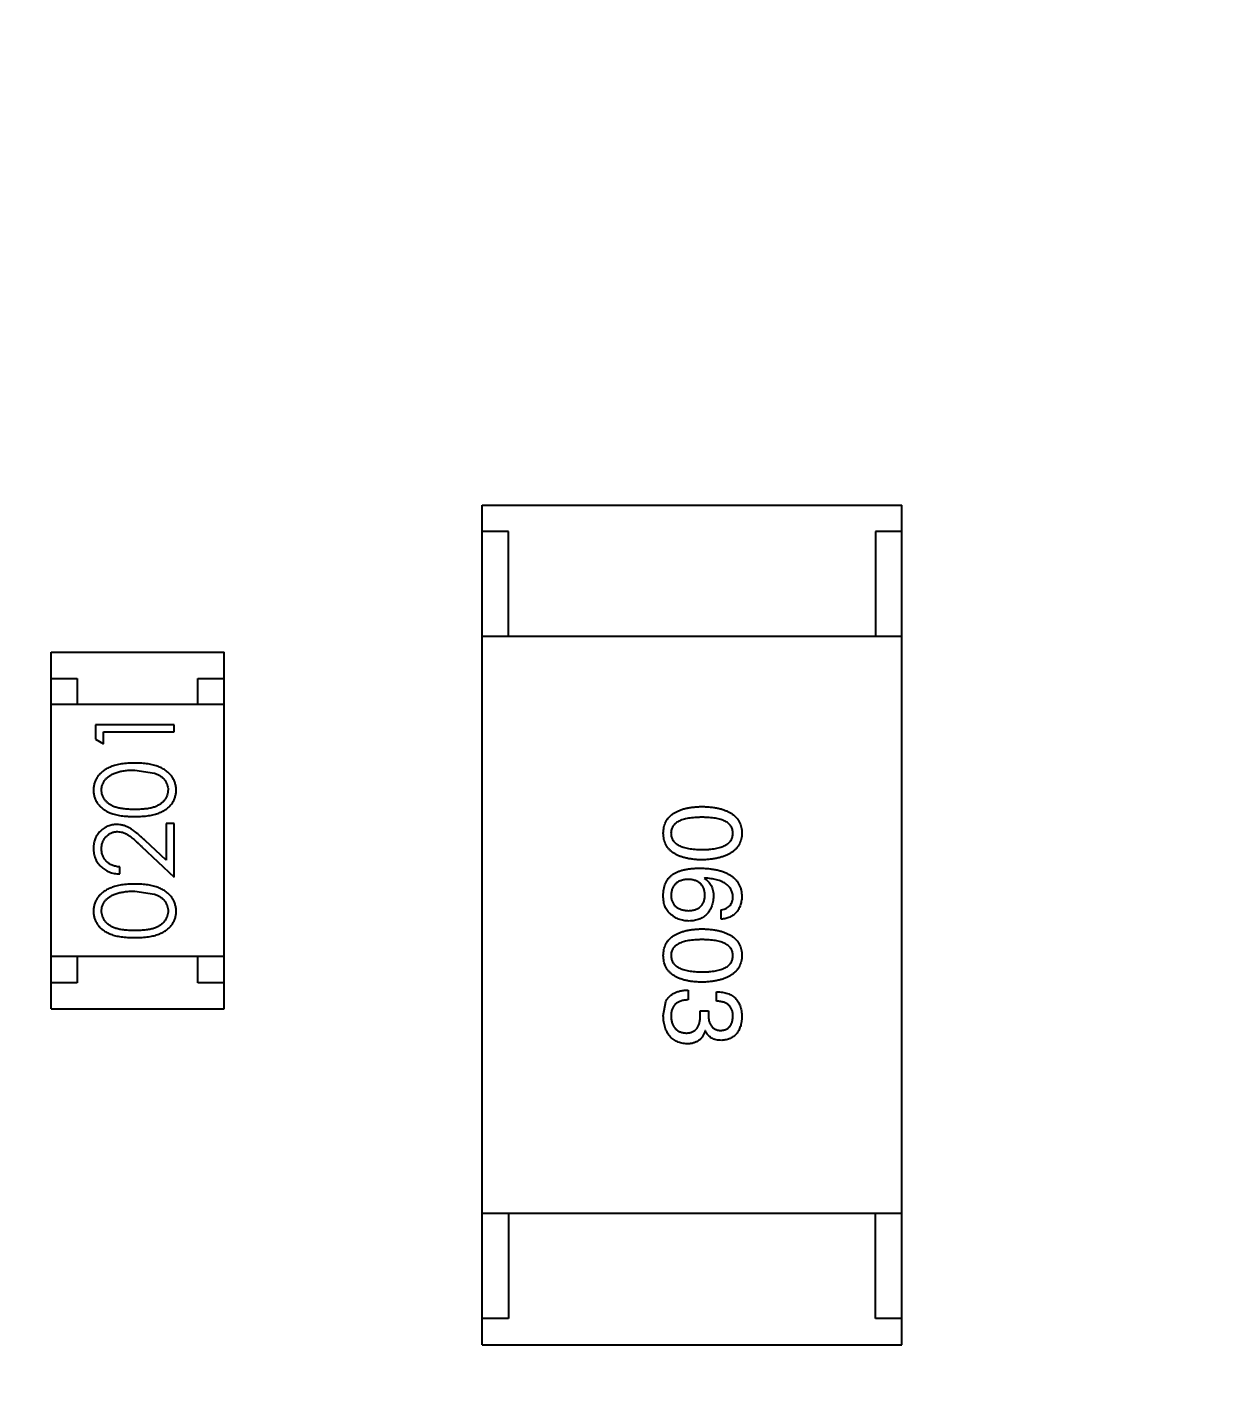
# Model space of a CAD drawing. Header units: millimetres. Extents: x -49 to 153, y -182 to -55.
# Drawn here: x 127.361 to 129.639, y -136.967 to -134.363 of the extents above; entities that cross this region are included whole.
import ezdxf

# ---------------------------------------------------------------- set-up
doc = ezdxf.new("R2010")
doc.units = ezdxf.units.MM
doc.header["$LTSCALE"] = 1.21
doc.header["$MEASUREMENT"] = 0
doc.header["$PDMODE"] = 3
doc.header["$PDSIZE"] = 0.3125
doc.layers.get('0').update_dxf_attribs({"linetype": 'CONTINUOUS'})
doc.layers.get('DEFPOINTS').update_dxf_attribs({"linetype": 'CONTINUOUS'})
doc.layers.add('Dim', color=3, linetype='CONTINUOUS', lineweight=25)
doc.styles.get("Standard").update_dxf_attribs({"font": 'txt', "width": 0.8})
doc.dimstyles.get("Standard").update_dxf_attribs({"dimtxt": 0.15625, "dimasz": 0.1875, "dimexe": 0.125, "dimexo": 0.0625, "dimgap": 0.09, "dimtad": 0, "dimtih": 1, "dimtoh": 1, "dimzin": 4, "dimdsep": 46, "dimtxsty": 'Standard', "dimblk": '_FILLED', "dimblk1": '_FILLED', "dimblk2": '_FILLED', "dimcen": 0.09, "dimazin": 1, "dimtp": 0.01, "dimtm": 0.01, "dimtfac": 1, "dimtofl": 0, "dimtmove": 0, "dimatfit": 3, "dimldrblk": '_FILLED', "dimfxl": 1, "dimtolj": 1, "dimtzin": 4, "dimarcsym": 0})

# ---------------------------------------------------------------- blocks, each defined once
blk = doc.blocks.new('_FILLED')
at = {"color": 0, "linetype": 'ByBlock'}
blk.add_solid([(0, 0), (-1, 0.1667), (-1, -0.1667)], dxfattribs=at)
blk = doc.blocks.new('*D78')
at = {"layer": 'DEFPOINTS', "color": 0}
for p in [(146.8002, -131.0672), (123.0081, -153.3778), (123.0081, -165.0068)]:
    blk.add_point(p, dxfattribs=at)
at = {"layer": 'Dim', "color": 0, "lineweight": -2}
for p, q in [((146.8002, -131.1297), (146.8002, -165.1318)), ((123.0081, -153.4403), (123.0081, -165.1318)), ((124.5081, -165.0068), (133.0142, -165.0068)), ((145.3002, -165.0068), (136.7942, -165.0068))]:
    blk.add_line(p, q, dxfattribs=at)
at = {"layer": 'Dim', "color": 0, "lineweight": -2, "xscale": 1.5, "yscale": 1.5, "zscale": 1.5, "rotation": 180}
blk.add_blockref('_FILLED', (123.0081, -165.0068), dxfattribs=at)
at = {"layer": 'Dim', "color": 0, "lineweight": -2, "xscale": 1.5, "yscale": 1.5, "zscale": 1.5}
blk.add_blockref('_FILLED', (146.8002, -165.0068), dxfattribs=at)
at = {"layer": 'Dim', "color": 0, "insert": (134.9042, -165.0068), "char_height": 1.5, "attachment_point": 5, "line_spacing_factor": 1.5}
blk.add_mtext('\\A1;23.8', dxfattribs=at)
blk = doc.blocks.new('*D80')
at = {"layer": 'DEFPOINTS', "color": 0}
for p in [(95.7094, -126.5744), (123.0081, -126.5744), (150.6978, -126.5744), (95.977, -134.8087), (104.0987, -139.2733)]:
    blk.add_point(p, dxfattribs=at)
at = {"layer": 'Dim', "color": 0, "lineweight": -2}
for p, q in [((95.6469, -126.5744), (94.6256, -126.5744)), ((104.0468, -139.3081), (99.4459, -142.398))]:
    blk.add_line(p, q, dxfattribs=at)
for start, end in [(183.04181, 193.91939), (199.96454, 210.84213)]:
    blk.add_arc((123.0081, -126.5744), 28.2575, start, end, dxfattribs=at)
at = {"layer": 'Dim', "color": 0, "lineweight": -2, "xscale": 1.5, "yscale": 1.5, "zscale": 1.5}
for p, rotation in [((94.7506, -126.5744), 91.52090279416298), ((99.5496, -142.3283), 302.3630280277945)]:
    blk.add_blockref('_FILLED', p, dxfattribs=dict(at, rotation=rotation))
at = {"layer": 'Dim', "color": 0, "insert": (95.977, -134.8087), "char_height": 1.5, "attachment_point": 5, "rotation": 286.942}
blk.add_mtext('\\A1;34%%d', dxfattribs=at)

msp = doc.modelspace()

# ---------------------------------------------------------------- linework, layer by layer
at = {"color": 6, "linetype": 'Continuous'}
for p, q in [((128.2276, -135.2737), (129.0276, -135.2736)), ((128.2277, -136.8737), (128.2276, -135.2737)), ((129.0277, -136.8736), (129.0276, -135.2736)), ((128.2776, -135.3237), (128.2276, -135.3237)), ((128.2776, -135.5237), (128.2776, -135.3237)), ((129.0276, -135.3236), (128.9776, -135.3236)), ((128.9776, -135.3236), (128.9776, -135.5236)), ((129.0276, -135.5236), (128.2276, -135.5237)), ((127.4057, -135.5536), (127.7357, -135.5536)), ((127.4057, -136.2336), (127.4057, -135.5536)), ((127.7357, -136.2336), (127.7357, -135.5536)), ((127.4057, -135.6036), (127.4557, -135.6036)), ((127.4557, -135.6036), (127.4557, -135.6536)), ((127.6857, -135.6036), (127.7357, -135.6036)), ((127.6857, -135.6536), (127.6857, -135.6036)), ((127.7357, -135.6536), (127.4057, -135.6536)), ((127.6404, -135.6918), (127.4904, -135.6918)), ((127.4904, -135.6918), (127.4904, -135.7195)), ((127.6404, -135.7053), (127.6404, -135.6918)), ((127.4904, -135.7195), (127.5058, -135.7284)), ((127.5058, -135.7053), (127.6404, -135.7053)), ((127.5058, -135.7284), (127.5058, -135.7053)), ((127.5654, -135.7783), (127.6031, -135.784)), ((127.6404, -135.8803), (127.6251, -135.8803)), ((127.6251, -135.8803), (127.6251, -135.9501)), ((127.6404, -135.9822), (127.6404, -135.8803)), ((127.5784, -135.924), (127.6404, -135.9822)), ((127.6251, -135.9501), (127.585, -135.9125)), ((127.5366, -135.9764), (127.5366, -135.963)), ((128.6515, -135.9841), (128.6507, -135.9849)), ((127.5654, -136.0091), (127.6032, -136.0148)), ((128.6835, -136.0628), (128.6835, -136.0448)), ((127.7357, -136.1336), (127.4057, -136.1336)), ((127.4557, -136.1336), (127.4557, -136.1836)), ((127.6857, -136.1836), (127.6857, -136.1336)), ((127.4557, -136.1836), (127.4057, -136.1836)), ((127.7357, -136.1836), (127.6857, -136.1836)), ((128.5728, -136.2468), (128.5777, -136.2197)), ((128.6204, -136.1976), (128.6204, -136.2164)), ((128.6745, -136.2189), (128.6745, -136.2009)), ((127.4057, -136.2336), (127.7357, -136.2336)), ((128.6433, -136.2369), (128.6589, -136.2369)), ((128.6433, -136.2459), (128.6433, -136.2369)), ((128.6589, -136.2369), (128.6589, -136.2468)), ((128.6531, -136.2755), (128.6523, -136.2755)), ((129.0277, -136.6236), (128.2277, -136.6237)), ((128.2777, -136.6237), (128.2777, -136.8237)), ((128.9777, -136.8236), (128.9777, -136.6236)), ((128.2777, -136.8237), (128.2277, -136.8237)), ((129.0277, -136.8236), (128.9777, -136.8236)), ((128.2277, -136.8737), (129.0277, -136.8736))]:
    msp.add_line(p, q, dxfattribs=at)
at = {"color": 7, "linetype": 'Continuous'}
msp.add_arc((123.0081, -126.5744), 24.48, 100.97933, 79.01595, dxfattribs=at)
at = {"color": 6, "linetype": 'Continuous'}
for points, knots in [([(127.5655, -135.7649), (127.5632, -135.7649), (127.5587, -135.765), (127.5521, -135.7653), (127.5459, -135.7658), (127.5401, -135.7665), (127.5346, -135.7675), (127.5295, -135.7687), (127.5247, -135.7701), (127.5203, -135.7717), (127.5162, -135.7735), (127.5124, -135.7754), (127.5088, -135.7775), (127.5055, -135.7797), (127.5025, -135.7822), (127.4997, -135.7847), (127.4972, -135.7875), (127.495, -135.7903), (127.493, -135.7933), (127.4913, -135.7964), (127.4898, -135.7996), (127.4886, -135.8028), (127.4877, -135.8062), (127.487, -135.8096), (127.4866, -135.8131), (127.4866, -135.8155), (127.4866, -135.8167)], [0, 0, 0, 0, 0.065278, 0.127205, 0.186168, 0.241675, 0.294115, 0.343609, 0.390387, 0.434463, 0.476646, 0.517002, 0.555936, 0.593716, 0.630057, 0.665601, 0.700745, 0.734917, 0.768681, 0.802087, 0.834849, 0.867433, 0.900138, 0.932806, 0.966212, 1, 1, 1, 1]), ([(127.502, -135.8162), (127.5021, -135.8146), (127.5022, -135.8113), (127.5035, -135.8064), (127.5056, -135.8018), (127.508, -135.798), (127.5102, -135.7952), (127.5122, -135.7931), (127.5145, -135.7912), (127.5169, -135.7894), (127.5197, -135.7877), (127.5226, -135.7861), (127.5258, -135.7847), (127.5292, -135.7833), (127.5329, -135.7822), (127.5368, -135.7811), (127.541, -135.7803), (127.5454, -135.7796), (127.55, -135.779), (127.5549, -135.7786), (127.5601, -135.7784), (127.5636, -135.7784), (127.5654, -135.7783)], [0, 0, 0, 0, 0.059689, 0.119507, 0.181075, 0.246162, 0.279894, 0.314468, 0.350403, 0.387474, 0.426147, 0.466624, 0.508745, 0.553328, 0.600058, 0.649177, 0.700552, 0.754894, 0.811825, 0.871514, 0.934319, 1, 1, 1, 1]), ([(127.6443, -135.8167), (127.6443, -135.8155), (127.6442, -135.8131), (127.6438, -135.8096), (127.6431, -135.8061), (127.6422, -135.8028), (127.641, -135.7995), (127.6395, -135.7963), (127.6378, -135.7932), (127.6358, -135.7902), (127.6335, -135.7873), (127.631, -135.7846), (127.6282, -135.782), (127.6252, -135.7796), (127.6219, -135.7773), (127.6183, -135.7753), (127.6145, -135.7733), (127.6105, -135.7716), (127.6061, -135.77), (127.6013, -135.7686), (127.5962, -135.7675), (127.5908, -135.7665), (127.585, -135.7658), (127.5788, -135.7652), (127.5723, -135.765), (127.5678, -135.7649), (127.5655, -135.7649)], [0, 0, 0, 0, 0.033824, 0.067298, 0.10028, 0.133019, 0.165736, 0.198792, 0.232372, 0.266409, 0.301016, 0.336196, 0.371972, 0.408574, 0.446394, 0.485225, 0.525372, 0.567224, 0.611081, 0.65775, 0.70702, 0.759235, 0.814484, 0.873227, 0.934937, 1, 1, 1, 1]), ([(127.6031, -135.784), (127.6042, -135.7844), (127.6062, -135.7852), (127.6092, -135.7865), (127.6119, -135.788), (127.6144, -135.7896), (127.6167, -135.7913), (127.6189, -135.7932), (127.6208, -135.7952), (127.623, -135.798), (127.6254, -135.8017), (127.6274, -135.8064), (127.6287, -135.8112), (127.6288, -135.8145), (127.6289, -135.8162)], [0, 0, 0, 0, 0.075949, 0.148549, 0.218996, 0.286119, 0.351826, 0.416074, 0.478265, 0.540325, 0.660405, 0.774606, 0.887187, 1, 1, 1, 1]), ([(127.4866, -135.8167), (127.4866, -135.8178), (127.4866, -135.8202), (127.4871, -135.8236), (127.4877, -135.827), (127.4887, -135.8303), (127.4898, -135.8335), (127.4913, -135.8366), (127.493, -135.8397), (127.4949, -135.8426), (127.4972, -135.8454), (127.4996, -135.8481), (127.5023, -135.8505), (127.5053, -135.8529), (127.5085, -135.855), (127.5119, -135.8571), (127.5156, -135.8589), (127.5196, -135.8605), (127.5239, -135.862), (127.5286, -135.8633), (127.5337, -135.8644), (127.5393, -135.8653), (127.5452, -135.866), (127.5516, -135.8665), (127.5584, -135.8668), (127.5631, -135.8668), (127.5655, -135.8668)], [0, 0, 0, 0, 0.033742, 0.066533, 0.099153, 0.13154, 0.164087, 0.196563, 0.229707, 0.263315, 0.297504, 0.331686, 0.366482, 0.4021, 0.438958, 0.476748, 0.515985, 0.556589, 0.599519, 0.645765, 0.695487, 0.748721, 0.805687, 0.866754, 0.931405, 1, 1, 1, 1]), ([(127.5654, -135.8533), (127.5634, -135.8533), (127.5595, -135.8533), (127.5539, -135.8531), (127.5486, -135.8527), (127.5437, -135.8522), (127.5391, -135.8516), (127.535, -135.8508), (127.5312, -135.8499), (127.5278, -135.8488), (127.5247, -135.8475), (127.5218, -135.8462), (127.5191, -135.8447), (127.5166, -135.8431), (127.5143, -135.8413), (127.5122, -135.8394), (127.5102, -135.8374), (127.508, -135.8345), (127.5056, -135.8308), (127.5035, -135.8261), (127.5022, -135.8212), (127.5021, -135.8179), (127.502, -135.8162)], [0, 0, 0, 0, 0.073302, 0.142286, 0.206253, 0.266017, 0.321612, 0.372532, 0.419497, 0.462398, 0.502825, 0.541489, 0.579034, 0.615143, 0.650298, 0.684912, 0.718701, 0.752189, 0.817245, 0.879117, 0.939613, 1, 1, 1, 1]), ([(127.6289, -135.8162), (127.6288, -135.8179), (127.6286, -135.8212), (127.6273, -135.826), (127.6253, -135.8308), (127.6229, -135.8345), (127.6206, -135.8374), (127.6187, -135.8394), (127.6165, -135.8413), (127.6142, -135.8431), (127.6117, -135.8447), (127.609, -135.8462), (127.6061, -135.8476), (127.603, -135.8488), (127.5996, -135.8499), (127.5958, -135.8508), (127.5917, -135.8516), (127.5871, -135.8523), (127.5822, -135.8527), (127.577, -135.8531), (127.5713, -135.8533), (127.5674, -135.8533), (127.5654, -135.8533)], [0, 0, 0, 0, 0.060034, 0.120278, 0.182348, 0.247919, 0.281641, 0.315701, 0.350322, 0.385703, 0.421819, 0.459196, 0.497866, 0.538301, 0.58121, 0.628183, 0.679403, 0.734699, 0.794074, 0.858416, 0.927049, 1, 1, 1, 1]), ([(127.5655, -135.8668), (127.5679, -135.8668), (127.5725, -135.8668), (127.5793, -135.8665), (127.5856, -135.866), (127.5916, -135.8652), (127.5971, -135.8643), (127.6023, -135.8633), (127.607, -135.862), (127.6113, -135.8604), (127.6153, -135.8587), (127.619, -135.8569), (127.6225, -135.8549), (127.6257, -135.8527), (127.6287, -135.8504), (127.6314, -135.8479), (127.6338, -135.8453), (127.636, -135.8425), (127.638, -135.8396), (127.6397, -135.8365), (127.6411, -135.8334), (127.6422, -135.8302), (127.6432, -135.827), (127.6438, -135.8236), (127.6442, -135.8202), (127.6443, -135.8178), (127.6443, -135.8167)], [0, 0, 0, 0, 0.068113, 0.132564, 0.193427, 0.250218, 0.303569, 0.353576, 0.400235, 0.443586, 0.484619, 0.524292, 0.56238, 0.599049, 0.63494, 0.669782, 0.704009, 0.737842, 0.771098, 0.803896, 0.836415, 0.868639, 0.900715, 0.933378, 0.966213, 1, 1, 1, 1]), ([(128.5728, -135.8987), (128.5729, -135.8967), (128.5731, -135.8928), (128.574, -135.8872), (128.5755, -135.8819), (128.5776, -135.877), (128.5802, -135.8725), (128.5835, -135.8684), (128.5873, -135.8646), (128.5917, -135.8613), (128.5966, -135.8582), (128.6021, -135.8557), (128.6081, -135.8534), (128.6147, -135.8515), (128.6219, -135.85), (128.6296, -135.8489), (128.6379, -135.8482), (128.6436, -135.848), (128.6466, -135.8479)], [0, 0, 0, 0, 0.059135, 0.115606, 0.169241, 0.221578, 0.273261, 0.324749, 0.377329, 0.431642, 0.488541, 0.548597, 0.612232, 0.680174, 0.752504, 0.829777, 0.912307, 1, 1, 1, 1]), ([(128.6466, -135.8479), (128.6496, -135.848), (128.6555, -135.8482), (128.6641, -135.8489), (128.6721, -135.85), (128.6795, -135.8515), (128.6863, -135.8534), (128.6925, -135.8556), (128.6982, -135.8582), (128.7033, -135.8612), (128.7078, -135.8646), (128.7117, -135.8684), (128.7151, -135.8725), (128.7178, -135.877), (128.7199, -135.8819), (128.7216, -135.8872), (128.7225, -135.8928), (128.7227, -135.8967), (128.7228, -135.8987)], [0, 0, 0, 0, 0.088823, 0.172287, 0.250296, 0.323438, 0.392244, 0.456221, 0.516635, 0.573871, 0.628, 0.680335, 0.731489, 0.782557, 0.834044, 0.886738, 0.942089, 1, 1, 1, 1]), ([(127.5312, -135.8822), (127.5297, -135.8822), (127.5268, -135.8823), (127.5225, -135.8829), (127.5183, -135.8839), (127.5143, -135.8852), (127.5105, -135.887), (127.5068, -135.8892), (127.5032, -135.8918), (127.4998, -135.8947), (127.4967, -135.8979), (127.494, -135.9014), (127.4917, -135.9052), (127.4898, -135.9092), (127.4884, -135.9134), (127.4874, -135.9179), (127.4867, -135.9226), (127.4866, -135.9259), (127.4866, -135.9275)], [0, 0, 0, 0, 0.06271, 0.123347, 0.183401, 0.242828, 0.302097, 0.36242, 0.423725, 0.487032, 0.550491, 0.612709, 0.674265, 0.73617, 0.799211, 0.863483, 0.930525, 1, 1, 1, 1]), ([(127.585, -135.9125), (127.5835, -135.9111), (127.5805, -135.9083), (127.5761, -135.9044), (127.572, -135.9008), (127.5681, -135.8976), (127.5645, -135.8948), (127.5611, -135.8923), (127.558, -135.8902), (127.5541, -135.8879), (127.5494, -135.8856), (127.5435, -135.8836), (127.5374, -135.8824), (127.5333, -135.8823), (127.5312, -135.8822)], [0, 0, 0, 0, 0.09953, 0.192079, 0.277712, 0.357454, 0.429648, 0.495771, 0.555538, 0.608657, 0.707578, 0.804328, 0.901298, 1, 1, 1, 1]), ([(128.6466, -135.8683), (128.6442, -135.8684), (128.6396, -135.8684), (128.6329, -135.8688), (128.6266, -135.8693), (128.6209, -135.8701), (128.6156, -135.8713), (128.6107, -135.8725), (128.6063, -135.874), (128.6024, -135.8758), (128.5989, -135.8778), (128.5958, -135.8801), (128.5933, -135.8826), (128.5912, -135.8854), (128.5895, -135.8883), (128.5884, -135.8916), (128.5877, -135.8951), (128.5876, -135.8975), (128.5875, -135.8987)], [0, 0, 0, 0, 0.096457, 0.187288, 0.27178, 0.350132, 0.423455, 0.491343, 0.554037, 0.612253, 0.666313, 0.717038, 0.764921, 0.811214, 0.856775, 0.902988, 0.950234, 1, 1, 1, 1]), ([(128.7056, -135.8987), (128.7055, -135.8974), (128.7054, -135.895), (128.7048, -135.8916), (128.7036, -135.8883), (128.702, -135.8853), (128.6998, -135.8826), (128.6973, -135.8801), (128.6943, -135.8778), (128.6908, -135.8758), (128.6868, -135.874), (128.6824, -135.8725), (128.6776, -135.8713), (128.6723, -135.8701), (128.6665, -135.8693), (128.6602, -135.8688), (128.6536, -135.8684), (128.6489, -135.8684), (128.6466, -135.8683)], [0, 0, 0, 0, 0.049764, 0.097007, 0.143217, 0.188577, 0.235116, 0.282997, 0.333719, 0.387776, 0.445989, 0.508679, 0.576563, 0.649481, 0.728235, 0.812722, 0.903548, 1, 1, 1, 1]), ([(127.502, -135.9282), (127.502, -135.9271), (127.5021, -135.9249), (127.5025, -135.9216), (127.5032, -135.9185), (127.5042, -135.9156), (127.5054, -135.9127), (127.507, -135.91), (127.5088, -135.9075), (127.5109, -135.9051), (127.5132, -135.9029), (127.5156, -135.901), (127.5181, -135.8993), (127.5208, -135.898), (127.5235, -135.8969), (127.5264, -135.8962), (127.5293, -135.8957), (127.5314, -135.8957), (127.5324, -135.8957)], [0, 0, 0, 0, 0.068027, 0.133505, 0.19695, 0.26027, 0.322741, 0.384982, 0.448465, 0.513424, 0.578224, 0.640011, 0.700094, 0.760067, 0.819012, 0.877878, 0.938035, 1, 1, 1, 1]), ([(127.5324, -135.8957), (127.534, -135.8957), (127.5372, -135.8958), (127.542, -135.8969), (127.5467, -135.8986), (127.5505, -135.9006), (127.5536, -135.9026), (127.5563, -135.9045), (127.5592, -135.9068), (127.5625, -135.9095), (127.566, -135.9126), (127.5699, -135.916), (127.574, -135.9199), (127.5769, -135.9226), (127.5784, -135.924)], [0, 0, 0, 0, 0.088014, 0.174976, 0.2638, 0.355443, 0.406413, 0.465519, 0.533076, 0.609353, 0.693899, 0.787171, 0.889197, 1, 1, 1, 1]), ([(128.6466, -135.9495), (128.6436, -135.9494), (128.6379, -135.9492), (128.6296, -135.9484), (128.6219, -135.9473), (128.6147, -135.9458), (128.6081, -135.944), (128.6021, -135.9417), (128.5966, -135.9391), (128.5916, -135.9361), (128.5873, -135.9327), (128.5835, -135.929), (128.5803, -135.9248), (128.5776, -135.9203), (128.5755, -135.9154), (128.574, -135.9102), (128.5731, -135.9046), (128.5729, -135.9007), (128.5728, -135.8987)], [0, 0, 0, 0, 0.08769, 0.170218, 0.24749, 0.319818, 0.387758, 0.451391, 0.511445, 0.568185, 0.622681, 0.67526, 0.726746, 0.778428, 0.830764, 0.884397, 0.940866, 1, 1, 1, 1]), ([(128.5875, -135.8987), (128.5876, -135.8999), (128.5878, -135.9024), (128.5885, -135.906), (128.5898, -135.9093), (128.5915, -135.9124), (128.5936, -135.9152), (128.5962, -135.9177), (128.5993, -135.9201), (128.6028, -135.9222), (128.6067, -135.924), (128.6111, -135.9255), (128.6159, -135.9269), (128.6212, -135.928), (128.6269, -135.9288), (128.6331, -135.9294), (128.6397, -135.9298), (128.6442, -135.9298), (128.6466, -135.9298)], [0, 0, 0, 0, 0.050879, 0.099377, 0.146973, 0.193618, 0.240619, 0.289461, 0.34047, 0.395283, 0.453059, 0.515633, 0.582666, 0.655287, 0.732971, 0.815933, 0.905166, 1, 1, 1, 1]), ([(128.6466, -135.9298), (128.6489, -135.9298), (128.6536, -135.9298), (128.6603, -135.9294), (128.6665, -135.9288), (128.6723, -135.928), (128.6776, -135.9269), (128.6824, -135.9255), (128.6868, -135.924), (128.6908, -135.9222), (128.6942, -135.9201), (128.6973, -135.9178), (128.6998, -135.9152), (128.702, -135.9124), (128.7036, -135.9093), (128.7048, -135.906), (128.7054, -135.9024), (128.7055, -135.8999), (128.7056, -135.8987)], [0, 0, 0, 0, 0.095719, 0.185854, 0.269738, 0.347952, 0.420315, 0.487894, 0.550245, 0.608186, 0.662454, 0.713283, 0.761375, 0.808209, 0.854301, 0.901312, 0.949396, 1, 1, 1, 1]), ([(128.7228, -135.8987), (128.7227, -135.9006), (128.7224, -135.9045), (128.7214, -135.91), (128.7197, -135.9152), (128.7175, -135.92), (128.7147, -135.9245), (128.7114, -135.9286), (128.7074, -135.9323), (128.7029, -135.9357), (128.6978, -135.9387), (128.6922, -135.9413), (128.6859, -135.9436), (128.6792, -135.9455), (128.6718, -135.947), (128.6639, -135.9482), (128.6554, -135.9491), (128.6496, -135.9494), (128.6466, -135.9495)], [0, 0, 0, 0, 0.057415, 0.112361, 0.16496, 0.216437, 0.267441, 0.318839, 0.371478, 0.426325, 0.483626, 0.544235, 0.608673, 0.677374, 0.750405, 0.828394, 0.911525, 1, 1, 1, 1]), ([(127.4866, -135.9275), (127.4866, -135.9292), (127.4867, -135.9325), (127.4874, -135.9373), (127.4885, -135.9419), (127.49, -135.9464), (127.492, -135.9506), (127.4945, -135.9546), (127.4973, -135.9584), (127.5006, -135.962), (127.5042, -135.9652), (127.5081, -135.9681), (127.5123, -135.9705), (127.5167, -135.9726), (127.5213, -135.9742), (127.5262, -135.9754), (127.5313, -135.9762), (127.5348, -135.9763), (127.5366, -135.9764)], [0, 0, 0, 0, 0.06445, 0.126725, 0.187421, 0.247417, 0.306749, 0.366595, 0.427749, 0.490235, 0.553031, 0.614805, 0.676505, 0.738096, 0.801021, 0.864897, 0.931209, 1, 1, 1, 1]), ([(127.5366, -135.963), (127.5353, -135.9628), (127.5327, -135.9626), (127.5289, -135.9618), (127.5253, -135.9609), (127.522, -135.9597), (127.5189, -135.9582), (127.5161, -135.9564), (127.5134, -135.9544), (127.5111, -135.9522), (127.5089, -135.9497), (127.507, -135.9471), (127.5055, -135.9443), (127.5042, -135.9414), (127.5032, -135.9383), (127.5025, -135.9351), (127.5021, -135.9317), (127.502, -135.9294), (127.502, -135.9282)], [0, 0, 0, 0, 0.073648, 0.143686, 0.210962, 0.275557, 0.338064, 0.399311, 0.4594, 0.51934, 0.579024, 0.637809, 0.695959, 0.754122, 0.813113, 0.873453, 0.935561, 1, 1, 1, 1]), ([(128.5728, -136.0144), (128.5729, -136.0124), (128.5731, -136.0084), (128.5742, -136.0026), (128.5758, -135.9971), (128.578, -135.9921), (128.5808, -135.9874), (128.5841, -135.9831), (128.588, -135.9792), (128.591, -135.977), (128.5925, -135.9759)], [0, 0, 0, 0, 0.137449, 0.267856, 0.393219, 0.514735, 0.63397, 0.753734, 0.874967, 1, 1, 1, 1]), ([(128.6203, -135.9866), (128.619, -135.9866), (128.6165, -135.9868), (128.6129, -135.9874), (128.6095, -135.9881), (128.6063, -135.9891), (128.6034, -135.9902), (128.6008, -135.9917), (128.5983, -135.9933), (128.5962, -135.9952), (128.5942, -135.9972), (128.5925, -135.9995), (128.591, -136.002), (128.5899, -136.0047), (128.5889, -136.0077), (128.5882, -136.0108), (128.5877, -136.0142), (128.5876, -136.0165), (128.5876, -136.0177)], [0, 0, 0, 0, 0.076467, 0.148148, 0.216496, 0.280559, 0.342274, 0.401168, 0.458322, 0.514073, 0.569257, 0.62465, 0.68124, 0.739113, 0.799947, 0.862804, 0.929597, 1, 1, 1, 1]), ([(128.5925, -135.9759), (128.594, -135.9751), (128.5972, -135.9733), (128.6025, -135.9711), (128.6082, -135.9693), (128.6143, -135.9678), (128.6209, -135.9666), (128.6279, -135.9659), (128.6355, -135.9653), (128.6406, -135.9653), (128.6433, -135.9653)], [0, 0, 0, 0, 0.101889, 0.209155, 0.322694, 0.442863, 0.569758, 0.70479, 0.848502, 1, 1, 1, 1]), ([(128.6523, -136.0169), (128.6523, -136.0157), (128.6522, -136.0135), (128.6517, -136.0102), (128.651, -136.0071), (128.65, -136.0043), (128.6489, -136.0016), (128.6475, -135.9992), (128.6458, -135.9969), (128.6439, -135.9949), (128.6418, -135.9931), (128.6394, -135.9916), (128.6368, -135.9902), (128.634, -135.989), (128.6309, -135.9881), (128.6276, -135.9873), (128.624, -135.9868), (128.6216, -135.9866), (128.6203, -135.9866)], [0, 0, 0, 0, 0.070453, 0.136523, 0.199866, 0.260392, 0.318446, 0.374657, 0.430182, 0.485556, 0.541071, 0.598396, 0.657208, 0.718642, 0.783247, 0.851631, 0.923928, 1, 1, 1, 1]), ([(128.6433, -135.9653), (128.6464, -135.9653), (128.6525, -135.9655), (128.6614, -135.9664), (128.6697, -135.9675), (128.6773, -135.9691), (128.6844, -135.9711), (128.6909, -135.9735), (128.6968, -135.9763), (128.7021, -135.9795), (128.7068, -135.983), (128.7109, -135.987), (128.7144, -135.9914), (128.7173, -135.9963), (128.7196, -136.0015), (128.7213, -136.0071), (128.7224, -136.0131), (128.7227, -136.0172), (128.7228, -136.0193)], [0, 0, 0, 0, 0.087517, 0.169686, 0.246944, 0.319347, 0.387088, 0.450961, 0.511075, 0.567974, 0.622351, 0.675039, 0.726853, 0.778688, 0.83093, 0.884738, 0.941043, 1, 1, 1, 1]), ([(128.6507, -135.9849), (128.6521, -135.9858), (128.6549, -135.9875), (128.6586, -135.9906), (128.6618, -135.9943), (128.6643, -135.9984), (128.6663, -136.003), (128.6677, -136.0081), (128.6686, -136.0135), (128.6687, -136.0174), (128.6687, -136.0193)], [0, 0, 0, 0, 0.122276, 0.239997, 0.35611, 0.473903, 0.59404, 0.720428, 0.855383, 1, 1, 1, 1]), ([(128.7056, -136.0193), (128.7055, -136.018), (128.7053, -136.0155), (128.7044, -136.0118), (128.7033, -136.0083), (128.7016, -136.0051), (128.6997, -136.0021), (128.6972, -135.9993), (128.6944, -135.9968), (128.6912, -135.9944), (128.6876, -135.9924), (128.6836, -135.9905), (128.6792, -135.9889), (128.6744, -135.9875), (128.6693, -135.9863), (128.6637, -135.9853), (128.6577, -135.9845), (128.6536, -135.9843), (128.6515, -135.9841)], [0, 0, 0, 0, 0.054741, 0.107075, 0.158339, 0.208382, 0.258772, 0.310045, 0.362765, 0.417822, 0.475982, 0.537466, 0.602901, 0.673037, 0.747247, 0.826291, 0.910782, 1, 1, 1, 1]), ([(127.5655, -135.9957), (127.5632, -135.9957), (127.5587, -135.9957), (127.5521, -135.996), (127.5459, -135.9966), (127.5401, -135.9973), (127.5346, -135.9983), (127.5295, -135.9994), (127.5247, -136.0008), (127.5203, -136.0024), (127.5162, -136.0043), (127.5124, -136.0062), (127.5089, -136.0083), (127.5055, -136.0105), (127.5025, -136.0129), (127.4997, -136.0155), (127.4972, -136.0182), (127.495, -136.0211), (127.493, -136.0241), (127.4913, -136.0272), (127.4898, -136.0303), (127.4887, -136.0336), (127.4877, -136.0369), (127.4871, -136.0404), (127.4867, -136.0439), (127.4866, -136.0462), (127.4866, -136.0474)], [0, 0, 0, 0, 0.065278, 0.127205, 0.186168, 0.241675, 0.294115, 0.343609, 0.390387, 0.434463, 0.476646, 0.517002, 0.555936, 0.593716, 0.630057, 0.665601, 0.700745, 0.734917, 0.768681, 0.802087, 0.834849, 0.867433, 0.900138, 0.932806, 0.966212, 1, 1, 1, 1]), ([(127.502, -136.047), (127.5021, -136.0453), (127.5022, -136.0421), (127.5035, -136.0372), (127.5056, -136.0325), (127.508, -136.0288), (127.5103, -136.0259), (127.5123, -136.0239), (127.5145, -136.0219), (127.517, -136.0201), (127.5197, -136.0184), (127.5226, -136.0169), (127.5258, -136.0154), (127.5292, -136.0141), (127.5329, -136.013), (127.5368, -136.0119), (127.541, -136.0111), (127.5454, -136.0103), (127.55, -136.0098), (127.555, -136.0094), (127.5601, -136.0092), (127.5636, -136.0091), (127.5654, -136.0091)], [0, 0, 0, 0, 0.059689, 0.119507, 0.181075, 0.246162, 0.279894, 0.314468, 0.350403, 0.387474, 0.426147, 0.466624, 0.508745, 0.553328, 0.600058, 0.649177, 0.700552, 0.754894, 0.811825, 0.871514, 0.934319, 1, 1, 1, 1]), ([(127.6443, -136.0474), (127.6443, -136.0462), (127.6442, -136.0439), (127.6438, -136.0403), (127.6431, -136.0369), (127.6422, -136.0336), (127.641, -136.0303), (127.6396, -136.0271), (127.6378, -136.024), (127.6358, -136.021), (127.6336, -136.0181), (127.631, -136.0154), (127.6283, -136.0128), (127.6252, -136.0104), (127.6219, -136.0081), (127.6183, -136.006), (127.6145, -136.0041), (127.6105, -136.0023), (127.6061, -136.0007), (127.6013, -135.9994), (127.5962, -135.9982), (127.5908, -135.9973), (127.585, -135.9966), (127.5788, -135.996), (127.5723, -135.9957), (127.5678, -135.9957), (127.5655, -135.9957)], [0, 0, 0, 0, 0.033824, 0.067298, 0.10028, 0.133019, 0.165736, 0.198792, 0.232372, 0.266409, 0.301016, 0.336196, 0.371972, 0.408574, 0.446394, 0.485225, 0.525372, 0.567224, 0.611081, 0.65775, 0.70702, 0.759235, 0.814484, 0.873227, 0.934937, 1, 1, 1, 1]), ([(127.6032, -136.0148), (127.6042, -136.0152), (127.6063, -136.0159), (127.6092, -136.0173), (127.6119, -136.0187), (127.6144, -136.0203), (127.6167, -136.0221), (127.6189, -136.0239), (127.6208, -136.0259), (127.623, -136.0287), (127.6254, -136.0324), (127.6274, -136.0371), (127.6287, -136.042), (127.6288, -136.0453), (127.6289, -136.047)], [0, 0, 0, 0, 0.075949, 0.148549, 0.218996, 0.286119, 0.351826, 0.416074, 0.478265, 0.540325, 0.660405, 0.774606, 0.887187, 1, 1, 1, 1]), ([(128.5851, -136.0513), (128.584, -136.0504), (128.5819, -136.0485), (128.5793, -136.045), (128.5771, -136.0411), (128.5754, -136.0367), (128.574, -136.0318), (128.5732, -136.0264), (128.5727, -136.0206), (128.5728, -136.0165), (128.5728, -136.0144)], [0, 0, 0, 0, 0.105033, 0.21147, 0.321511, 0.438526, 0.563605, 0.698055, 0.843218, 1, 1, 1, 1]), ([(128.5876, -136.0177), (128.5876, -136.0188), (128.5878, -136.0209), (128.5884, -136.024), (128.5892, -136.0269), (128.5902, -136.0296), (128.5915, -136.0321), (128.593, -136.0345), (128.5948, -136.0366), (128.5968, -136.0385), (128.599, -136.0402), (128.6015, -136.0417), (128.6042, -136.043), (128.6071, -136.0441), (128.6103, -136.0449), (128.6137, -136.0456), (128.6173, -136.0462), (128.6199, -136.0463), (128.6212, -136.0464)], [0, 0, 0, 0, 0.066682, 0.130303, 0.190802, 0.248749, 0.30534, 0.361219, 0.415721, 0.471765, 0.528279, 0.586428, 0.64659, 0.710143, 0.776461, 0.846692, 0.921137, 1, 1, 1, 1]), ([(128.6212, -136.0464), (128.6224, -136.0463), (128.6248, -136.0461), (128.6282, -136.0456), (128.6314, -136.0449), (128.6344, -136.044), (128.6372, -136.0429), (128.6398, -136.0416), (128.6421, -136.04), (128.6441, -136.0383), (128.646, -136.0363), (128.6476, -136.0341), (128.649, -136.0317), (128.6501, -136.0292), (128.651, -136.0264), (128.6517, -136.0234), (128.6522, -136.0202), (128.6523, -136.018), (128.6523, -136.0169)], [0, 0, 0, 0, 0.076288, 0.14871, 0.216387, 0.281386, 0.342528, 0.402111, 0.4591, 0.514852, 0.569974, 0.625644, 0.682226, 0.740156, 0.800362, 0.863471, 0.930116, 1, 1, 1, 1]), ([(128.6687, -136.0193), (128.6685, -136.0212), (128.6682, -136.0247), (128.6673, -136.0299), (128.6662, -136.0347), (128.6646, -136.0391), (128.6628, -136.0433), (128.6607, -136.0471), (128.6582, -136.0505), (128.6554, -136.0536), (128.6524, -136.0564), (128.6489, -136.0588), (128.6452, -136.0609), (128.6412, -136.0626), (128.6368, -136.064), (128.6321, -136.0651), (128.6272, -136.0658), (128.6237, -136.066), (128.622, -136.0661)], [0, 0, 0, 0, 0.074228, 0.144548, 0.211288, 0.274576, 0.335162, 0.393915, 0.450599, 0.506657, 0.562409, 0.618617, 0.676096, 0.735061, 0.79654, 0.860906, 0.928473, 1, 1, 1, 1]), ([(128.6835, -136.0448), (128.6852, -136.0444), (128.6885, -136.0436), (128.6931, -136.0418), (128.697, -136.0394), (128.7002, -136.0365), (128.7026, -136.0329), (128.7043, -136.0289), (128.7054, -136.0243), (128.7055, -136.021), (128.7056, -136.0193)], [0, 0, 0, 0, 0.1439, 0.274233, 0.394478, 0.509388, 0.621911, 0.738504, 0.863414, 1, 1, 1, 1]), ([(128.7228, -136.0193), (128.7227, -136.0209), (128.7224, -136.024), (128.7217, -136.0286), (128.7207, -136.0328), (128.7195, -136.0368), (128.718, -136.0405), (128.7162, -136.0439), (128.7141, -136.047), (128.7118, -136.0499), (128.7092, -136.0525), (128.7063, -136.0548), (128.7032, -136.0568), (128.6997, -136.0586), (128.6961, -136.0601), (128.6921, -136.0613), (128.6879, -136.0622), (128.6849, -136.0626), (128.6835, -136.0628)], [0, 0, 0, 0, 0.073784, 0.144317, 0.211047, 0.274818, 0.336501, 0.395724, 0.453465, 0.510016, 0.566585, 0.622844, 0.680328, 0.739335, 0.800408, 0.863904, 0.93053, 1, 1, 1, 1]), ([(127.4866, -136.0474), (127.4866, -136.0486), (127.4867, -136.0509), (127.4871, -136.0544), (127.4877, -136.0578), (127.4887, -136.0611), (127.4898, -136.0643), (127.4913, -136.0674), (127.493, -136.0704), (127.495, -136.0734), (127.4972, -136.0762), (127.4996, -136.0789), (127.5023, -136.0813), (127.5053, -136.0836), (127.5085, -136.0858), (127.512, -136.0878), (127.5157, -136.0896), (127.5196, -136.0913), (127.5239, -136.0928), (127.5286, -136.0941), (127.5337, -136.0952), (127.5393, -136.096), (127.5453, -136.0967), (127.5516, -136.0972), (127.5584, -136.0975), (127.5631, -136.0976), (127.5655, -136.0976)], [0, 0, 0, 0, 0.033742, 0.066533, 0.099153, 0.13154, 0.164087, 0.196563, 0.229707, 0.263315, 0.297504, 0.331686, 0.366482, 0.4021, 0.438958, 0.476748, 0.515985, 0.556589, 0.599519, 0.645765, 0.695487, 0.748721, 0.805687, 0.866754, 0.931405, 1, 1, 1, 1]), ([(127.5655, -136.0841), (127.5634, -136.0841), (127.5595, -136.0841), (127.5539, -136.0838), (127.5486, -136.0835), (127.5437, -136.083), (127.5392, -136.0824), (127.535, -136.0816), (127.5313, -136.0806), (127.5279, -136.0796), (127.5247, -136.0783), (127.5218, -136.077), (127.5191, -136.0755), (127.5166, -136.0738), (127.5143, -136.0721), (127.5122, -136.0702), (127.5102, -136.0682), (127.508, -136.0653), (127.5056, -136.0616), (127.5035, -136.0569), (127.5023, -136.052), (127.5021, -136.0486), (127.502, -136.047)], [0, 0, 0, 0, 0.073302, 0.142286, 0.206253, 0.266017, 0.321612, 0.372532, 0.419497, 0.462398, 0.502825, 0.541489, 0.579034, 0.615143, 0.650298, 0.684912, 0.718701, 0.752189, 0.817245, 0.879117, 0.939613, 1, 1, 1, 1]), ([(127.6289, -136.047), (127.6288, -136.0486), (127.6287, -136.0519), (127.6274, -136.0568), (127.6253, -136.0615), (127.6229, -136.0653), (127.6206, -136.0682), (127.6187, -136.0702), (127.6165, -136.0721), (127.6142, -136.0739), (127.6117, -136.0755), (127.609, -136.077), (127.6061, -136.0783), (127.603, -136.0796), (127.5996, -136.0807), (127.5958, -136.0816), (127.5917, -136.0824), (127.5872, -136.083), (127.5823, -136.0835), (127.577, -136.0838), (127.5713, -136.0841), (127.5675, -136.0841), (127.5655, -136.0841)], [0, 0, 0, 0, 0.060034, 0.120278, 0.182348, 0.247919, 0.281641, 0.315701, 0.350322, 0.385703, 0.421819, 0.459196, 0.497866, 0.538301, 0.58121, 0.628183, 0.679403, 0.734699, 0.794074, 0.858416, 0.927049, 1, 1, 1, 1]), ([(127.5655, -136.0976), (127.5679, -136.0976), (127.5725, -136.0975), (127.5793, -136.0972), (127.5857, -136.0967), (127.5916, -136.096), (127.5971, -136.0951), (127.6023, -136.0941), (127.607, -136.0927), (127.6113, -136.0912), (127.6153, -136.0895), (127.6191, -136.0877), (127.6225, -136.0856), (127.6257, -136.0835), (127.6287, -136.0812), (127.6314, -136.0787), (127.6339, -136.076), (127.6361, -136.0732), (127.638, -136.0703), (127.6397, -136.0673), (127.6411, -136.0642), (127.6423, -136.061), (127.6432, -136.0577), (127.6438, -136.0544), (127.6442, -136.0509), (127.6443, -136.0486), (127.6443, -136.0474)], [0, 0, 0, 0, 0.068113, 0.132564, 0.193427, 0.250218, 0.303569, 0.353576, 0.400235, 0.443586, 0.484619, 0.524292, 0.56238, 0.599049, 0.63494, 0.669782, 0.704009, 0.737842, 0.771098, 0.803896, 0.836415, 0.868639, 0.900715, 0.933378, 0.966213, 1, 1, 1, 1]), ([(128.622, -136.0661), (128.6202, -136.066), (128.6168, -136.0659), (128.6117, -136.0652), (128.6068, -136.0641), (128.6021, -136.0625), (128.5975, -136.0604), (128.5932, -136.0578), (128.589, -136.0548), (128.5864, -136.0525), (128.5851, -136.0513)], [0, 0, 0, 0, 0.12904, 0.253809, 0.377066, 0.499122, 0.621469, 0.744665, 0.870607, 1, 1, 1, 1]), ([(128.5728, -136.1318), (128.5729, -136.1298), (128.5731, -136.126), (128.574, -136.1203), (128.5755, -136.1151), (128.5776, -136.1102), (128.5803, -136.1057), (128.5835, -136.1015), (128.5873, -136.0978), (128.5917, -136.0944), (128.5966, -136.0914), (128.6021, -136.0888), (128.6081, -136.0866), (128.6147, -136.0847), (128.6219, -136.0832), (128.6296, -136.0821), (128.6379, -136.0813), (128.6436, -136.0811), (128.6466, -136.081)], [0, 0, 0, 0, 0.059135, 0.115606, 0.169241, 0.221578, 0.273261, 0.324749, 0.377329, 0.431642, 0.488541, 0.548597, 0.612232, 0.680174, 0.752504, 0.829777, 0.912307, 1, 1, 1, 1]), ([(128.6466, -136.081), (128.6496, -136.0811), (128.6555, -136.0813), (128.6641, -136.0821), (128.6721, -136.0832), (128.6795, -136.0847), (128.6863, -136.0865), (128.6925, -136.0888), (128.6982, -136.0914), (128.7033, -136.0944), (128.7078, -136.0978), (128.7117, -136.1015), (128.7151, -136.1056), (128.7179, -136.1102), (128.72, -136.1151), (128.7216, -136.1203), (128.7225, -136.1259), (128.7227, -136.1298), (128.7228, -136.1318)], [0, 0, 0, 0, 0.088823, 0.172287, 0.250296, 0.323438, 0.392244, 0.456221, 0.516635, 0.573871, 0.628, 0.680335, 0.731489, 0.782557, 0.834044, 0.886738, 0.942089, 1, 1, 1, 1]), ([(128.6466, -136.1015), (128.6442, -136.1015), (128.6396, -136.1016), (128.6329, -136.1019), (128.6267, -136.1025), (128.6209, -136.1033), (128.6156, -136.1044), (128.6107, -136.1056), (128.6063, -136.1072), (128.6024, -136.109), (128.5989, -136.111), (128.5958, -136.1132), (128.5933, -136.1157), (128.5912, -136.1185), (128.5895, -136.1215), (128.5884, -136.1247), (128.5877, -136.1282), (128.5876, -136.1306), (128.5876, -136.1318)], [0, 0, 0, 0, 0.096457, 0.187288, 0.27178, 0.350132, 0.423455, 0.491343, 0.554037, 0.612253, 0.666313, 0.717038, 0.764921, 0.811214, 0.856775, 0.902988, 0.950234, 1, 1, 1, 1]), ([(128.7056, -136.1318), (128.7055, -136.1306), (128.7054, -136.1282), (128.7048, -136.1247), (128.7036, -136.1215), (128.702, -136.1185), (128.6999, -136.1157), (128.6973, -136.1132), (128.6943, -136.111), (128.6908, -136.109), (128.6868, -136.1072), (128.6824, -136.1056), (128.6776, -136.1044), (128.6723, -136.1033), (128.6665, -136.1025), (128.6603, -136.1019), (128.6536, -136.1016), (128.649, -136.1015), (128.6466, -136.1015)], [0, 0, 0, 0, 0.049764, 0.097007, 0.143217, 0.188577, 0.235116, 0.282997, 0.333719, 0.387776, 0.445989, 0.508679, 0.576563, 0.649481, 0.728235, 0.812722, 0.903548, 1, 1, 1, 1]), ([(128.6466, -136.1826), (128.6436, -136.1825), (128.6379, -136.1823), (128.6296, -136.1816), (128.6219, -136.1805), (128.6147, -136.179), (128.6081, -136.1771), (128.6021, -136.1749), (128.5966, -136.1723), (128.5917, -136.1693), (128.5873, -136.1659), (128.5835, -136.1621), (128.5803, -136.158), (128.5776, -136.1535), (128.5756, -136.1486), (128.574, -136.1433), (128.5731, -136.1377), (128.5729, -136.1338), (128.5728, -136.1318)], [0, 0, 0, 0, 0.08769, 0.170218, 0.24749, 0.319818, 0.387758, 0.451391, 0.511445, 0.568185, 0.622681, 0.67526, 0.726746, 0.778428, 0.830764, 0.884397, 0.940866, 1, 1, 1, 1]), ([(128.5876, -136.1318), (128.5876, -136.1331), (128.5878, -136.1355), (128.5886, -136.1391), (128.5898, -136.1424), (128.5915, -136.1455), (128.5936, -136.1484), (128.5962, -136.1509), (128.5993, -136.1532), (128.6028, -136.1553), (128.6067, -136.1571), (128.6111, -136.1587), (128.6159, -136.16), (128.6212, -136.1611), (128.6269, -136.1619), (128.6331, -136.1625), (128.6397, -136.1629), (128.6442, -136.163), (128.6466, -136.163)], [0, 0, 0, 0, 0.050879, 0.099377, 0.146973, 0.193618, 0.240619, 0.289461, 0.34047, 0.395283, 0.453059, 0.515633, 0.582666, 0.655287, 0.732971, 0.815933, 0.905166, 1, 1, 1, 1]), ([(128.6466, -136.163), (128.649, -136.163), (128.6536, -136.1629), (128.6603, -136.1625), (128.6665, -136.1619), (128.6723, -136.1611), (128.6776, -136.16), (128.6824, -136.1587), (128.6868, -136.1571), (128.6908, -136.1553), (128.6943, -136.1532), (128.6973, -136.1509), (128.6999, -136.1483), (128.702, -136.1455), (128.7036, -136.1424), (128.7048, -136.1391), (128.7054, -136.1355), (128.7055, -136.1331), (128.7056, -136.1318)], [0, 0, 0, 0, 0.095719, 0.185854, 0.269738, 0.347952, 0.420315, 0.487894, 0.550245, 0.608186, 0.662454, 0.713283, 0.761375, 0.808209, 0.854301, 0.901312, 0.949396, 1, 1, 1, 1]), ([(128.7228, -136.1318), (128.7227, -136.1338), (128.7225, -136.1376), (128.7214, -136.1432), (128.7197, -136.1483), (128.7175, -136.1532), (128.7148, -136.1576), (128.7114, -136.1617), (128.7074, -136.1655), (128.7029, -136.1688), (128.6978, -136.1719), (128.6922, -136.1745), (128.686, -136.1768), (128.6792, -136.1787), (128.6718, -136.1802), (128.6639, -136.1814), (128.6555, -136.1823), (128.6496, -136.1825), (128.6466, -136.1826)], [0, 0, 0, 0, 0.057415, 0.112361, 0.16496, 0.216437, 0.267441, 0.318839, 0.371478, 0.426325, 0.483626, 0.544235, 0.608673, 0.677374, 0.750405, 0.828394, 0.911525, 1, 1, 1, 1]), ([(128.5777, -136.2197), (128.5781, -136.2188), (128.579, -136.2171), (128.5805, -136.2147), (128.5822, -136.2124), (128.5841, -136.2103), (128.5861, -136.2084), (128.5883, -136.2066), (128.5907, -136.205), (128.5933, -136.2035), (128.5961, -136.2022), (128.599, -136.201), (128.6021, -136.2001), (128.6054, -136.1992), (128.6089, -136.1986), (128.6126, -136.1981), (128.6164, -136.1977), (128.619, -136.1976), (128.6204, -136.1976)], [0, 0, 0, 0, 0.056906, 0.113264, 0.168825, 0.223843, 0.279195, 0.335267, 0.392098, 0.450414, 0.51054, 0.572219, 0.636652, 0.703156, 0.773102, 0.845505, 0.921063, 1, 1, 1, 1]), ([(128.6204, -136.2164), (128.619, -136.2165), (128.6165, -136.2166), (128.6127, -136.2171), (128.6093, -136.2177), (128.606, -136.2186), (128.6031, -136.2198), (128.6004, -136.2211), (128.5979, -136.2228), (128.5957, -136.2246), (128.5938, -136.2267), (128.5921, -136.229), (128.5907, -136.2315), (128.5896, -136.2343), (128.5887, -136.2373), (128.588, -136.2405), (128.5876, -136.244), (128.5876, -136.2464), (128.5876, -136.2476)], [0, 0, 0, 0, 0.07723, 0.149593, 0.217944, 0.282232, 0.34411, 0.402297, 0.458791, 0.513966, 0.568538, 0.623291, 0.679957, 0.737243, 0.798142, 0.86118, 0.928728, 1, 1, 1, 1]), ([(128.6745, -136.2009), (128.6764, -136.2009), (128.6801, -136.201), (128.6855, -136.2017), (128.6906, -136.2027), (128.6953, -136.204), (128.6996, -136.2058), (128.7035, -136.2078), (128.7072, -136.2103), (128.7104, -136.2131), (128.7132, -136.2163), (128.7157, -136.2198), (128.7178, -136.2237), (128.7196, -136.228), (128.721, -136.2325), (128.7219, -136.2375), (128.7226, -136.2428), (128.7228, -136.2465), (128.7228, -136.2484)], [0, 0, 0, 0, 0.074804, 0.144899, 0.211458, 0.274554, 0.334363, 0.392059, 0.448123, 0.503024, 0.558154, 0.613471, 0.670844, 0.729926, 0.792003, 0.857405, 0.926768, 1, 1, 1, 1]), ([(128.7056, -136.2476), (128.7056, -136.2465), (128.7055, -136.2443), (128.7052, -136.2411), (128.7046, -136.2381), (128.7037, -136.2354), (128.7026, -136.2328), (128.7013, -136.2305), (128.6997, -136.2283), (128.6978, -136.2264), (128.6958, -136.2247), (128.6934, -136.2233), (128.6909, -136.222), (128.688, -136.2209), (128.685, -136.2201), (128.6817, -136.2195), (128.6781, -136.219), (128.6757, -136.2189), (128.6745, -136.2189)], [0, 0, 0, 0, 0.069877, 0.136363, 0.198671, 0.257968, 0.315462, 0.370709, 0.425568, 0.479847, 0.535753, 0.592303, 0.651386, 0.713311, 0.778642, 0.84836, 0.921866, 1, 1, 1, 1]), ([(128.6187, -136.3), (128.6169, -136.2999), (128.6134, -136.2997), (128.6084, -136.2988), (128.6037, -136.2975), (128.5993, -136.2959), (128.5952, -136.2939), (128.5915, -136.2915), (128.5881, -136.2887), (128.585, -136.2855), (128.5823, -136.282), (128.58, -136.2781), (128.5779, -136.2738), (128.5762, -136.2691), (128.5749, -136.264), (128.5738, -136.2586), (128.5731, -136.2528), (128.5729, -136.2488), (128.5728, -136.2468)], [0, 0, 0, 0, 0.068236, 0.132937, 0.194125, 0.253174, 0.310181, 0.365986, 0.421096, 0.476216, 0.532352, 0.590232, 0.649824, 0.71274, 0.778406, 0.848058, 0.921922, 1, 1, 1, 1]), ([(128.6163, -136.2796), (128.6174, -136.2795), (128.6195, -136.2795), (128.6226, -136.2791), (128.6254, -136.2784), (128.6281, -136.2775), (128.6305, -136.2763), (128.6328, -136.2749), (128.6348, -136.2731), (128.6366, -136.2712), (128.6382, -136.2689), (128.6396, -136.2664), (128.6407, -136.2636), (128.6417, -136.2606), (128.6424, -136.2573), (128.6429, -136.2537), (128.6433, -136.2499), (128.6433, -136.2473), (128.6433, -136.2459)], [0, 0, 0, 0, 0.066518, 0.129194, 0.188613, 0.245254, 0.300032, 0.353805, 0.407079, 0.461108, 0.516272, 0.574141, 0.634837, 0.699275, 0.767504, 0.840272, 0.917505, 1, 1, 1, 1]), ([(128.6589, -136.2468), (128.6589, -136.2479), (128.659, -136.25), (128.6594, -136.2531), (128.6599, -136.2559), (128.6606, -136.2586), (128.6615, -136.2611), (128.6626, -136.2634), (128.6638, -136.2654), (128.6652, -136.2673), (128.6668, -136.2689), (128.6686, -136.2703), (128.6705, -136.2716), (128.6726, -136.2726), (128.6748, -136.2735), (128.6773, -136.2741), (128.6799, -136.2745), (128.6817, -136.2746), (128.6827, -136.2746)], [0, 0, 0, 0, 0.079415, 0.154091, 0.22508, 0.29186, 0.355026, 0.415127, 0.472418, 0.528511, 0.583551, 0.638361, 0.693547, 0.750023, 0.807857, 0.868401, 0.932259, 1, 1, 1, 1]), ([(128.5876, -136.2476), (128.5877, -136.2488), (128.5878, -136.2512), (128.5883, -136.2547), (128.589, -136.2579), (128.5899, -136.2609), (128.591, -136.2637), (128.5923, -136.2663), (128.5938, -136.2686), (128.5955, -136.2708), (128.5974, -136.2727), (128.5995, -136.2744), (128.6018, -136.2758), (128.6043, -136.277), (128.607, -136.278), (128.6099, -136.2787), (128.613, -136.2793), (128.6152, -136.2795), (128.6163, -136.2796)], [0, 0, 0, 0, 0.076694, 0.149502, 0.218019, 0.283183, 0.345589, 0.405199, 0.462852, 0.519478, 0.575313, 0.630559, 0.687006, 0.744638, 0.804006, 0.866059, 0.931486, 1, 1, 1, 1]), ([(128.6827, -136.2746), (128.6835, -136.2745), (128.6853, -136.2744), (128.6878, -136.2739), (128.6902, -136.2732), (128.6924, -136.2724), (128.6944, -136.2713), (128.6963, -136.2701), (128.698, -136.2687), (128.6995, -136.2671), (128.7009, -136.2653), (128.702, -136.2633), (128.7031, -136.2611), (128.7039, -136.2588), (128.7046, -136.2562), (128.7051, -136.2535), (128.7055, -136.2506), (128.7056, -136.2486), (128.7056, -136.2476)], [0, 0, 0, 0, 0.067655, 0.132224, 0.194132, 0.253145, 0.309858, 0.366002, 0.421361, 0.47702, 0.532632, 0.590536, 0.65067, 0.713258, 0.779588, 0.848803, 0.921949, 1, 1, 1, 1]), ([(128.7228, -136.2484), (128.7227, -136.2501), (128.7226, -136.2535), (128.7219, -136.2583), (128.7211, -136.2629), (128.7198, -136.2671), (128.7184, -136.2711), (128.7167, -136.2747), (128.7147, -136.278), (128.7124, -136.281), (128.7099, -136.2837), (128.707, -136.286), (128.7039, -136.2881), (128.7005, -136.2898), (128.6969, -136.2912), (128.6929, -136.2923), (128.6887, -136.2931), (128.6858, -136.2934), (128.6843, -136.2935)], [0, 0, 0, 0, 0.077845, 0.151584, 0.221397, 0.287366, 0.350104, 0.410398, 0.467998, 0.524388, 0.579979, 0.635152, 0.690917, 0.747936, 0.806661, 0.867861, 0.932479, 1, 1, 1, 1]), ([(128.6523, -136.2755), (128.652, -136.2764), (128.6514, -136.2784), (128.6503, -136.2812), (128.6489, -136.2838), (128.6475, -136.2862), (128.6459, -136.2884), (128.6442, -136.2905), (128.6423, -136.2923), (128.6403, -136.2939), (128.6381, -136.2954), (128.6357, -136.2966), (128.6333, -136.2977), (128.6306, -136.2985), (128.6279, -136.2993), (128.6249, -136.2997), (128.6219, -136.3), (128.6198, -136.3), (128.6187, -136.3)], [0, 0, 0, 0, 0.069445, 0.136039, 0.200011, 0.261745, 0.322328, 0.381403, 0.438864, 0.496655, 0.554398, 0.612391, 0.672266, 0.733005, 0.79604, 0.861293, 0.928785, 1, 1, 1, 1]), ([(128.6843, -136.2935), (128.6825, -136.2934), (128.6789, -136.2933), (128.6738, -136.2925), (128.6692, -136.2911), (128.665, -136.2891), (128.6613, -136.2865), (128.658, -136.2834), (128.6553, -136.2797), (128.6539, -136.2769), (128.6531, -136.2755)], [0, 0, 0, 0, 0.143686, 0.277942, 0.40333, 0.521785, 0.638573, 0.755208, 0.874773, 1, 1, 1, 1])]:
    msp.add_open_spline(points, degree=3, knots=knots, dxfattribs=at)

# ---------------------------------------------------------------- dimensions: what is measured, and where the dimension line sits
at = {"layer": 'Dim'}
dim = msp.add_angular_dim_2l(base=(95.977, -134.8087), line1=((123.0081, -126.5744), (104.0987, -139.2733)), line2=((95.7094, -126.5744), (150.6978, -126.5744)), dimstyle='Standard', override={"dimtxt": 1.5, "dimasz": 1.5, "dimtih": 0, "dimtoh": 0, "dimzin": 0, "dimcen": 0.198, "dimadec": 0, "dimazin": 0, "dimtp": 0, "dimtm": 0, "dimtdec": 4, "dimtzin": 0, "dimarcsym": 1}, dxfattribs=at)
dim.commit()
dim.dimension.update_dxf_attribs({"geometry": '*D80', "text_midpoint": (95.977, -134.8087)})
dim = msp.add_linear_dim(base=(123.0081, -165.0068), p1=(146.8002, -131.0672), p2=(123.0081, -153.3778), dimstyle='Standard', override={"dimtxt": 1.5, "dimasz": 1.5, "dimtih": 0, "dimtoh": 0, "dimdec": 1, "dimzin": 0, "dimcen": 0.198, "dimadec": 0, "dimazin": 0, "dimtp": 0, "dimtm": 0, "dimtdec": 4, "dimtzin": 0, "dimarcsym": 1}, dxfattribs=at)
dim.commit()
dim.dimension.update_dxf_attribs({"geometry": '*D78', "text_midpoint": (134.9042, -165.0068)})

doc.saveas('drawing.dxf')
